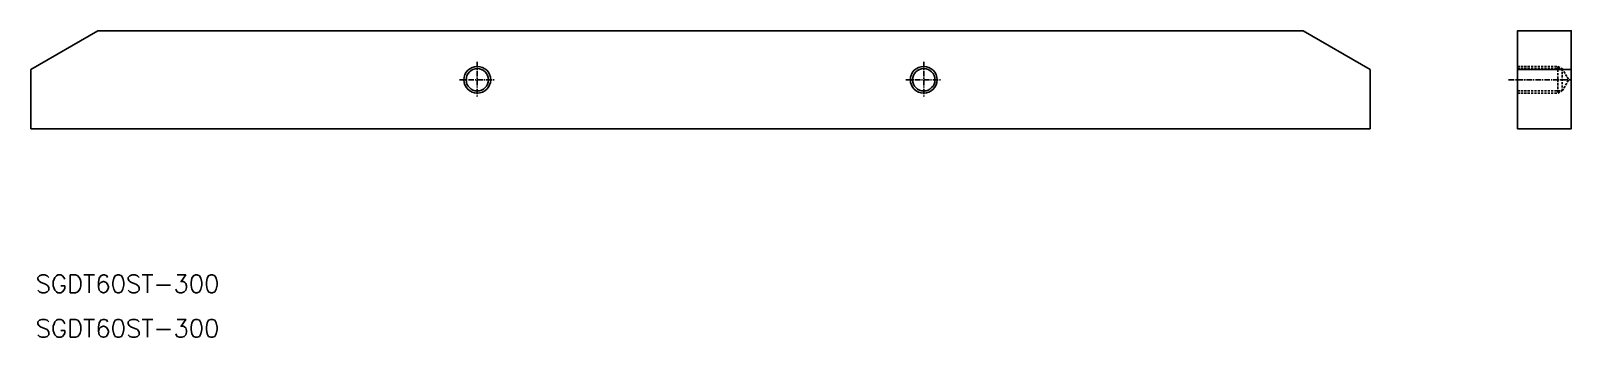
# Model space of a CAD drawing. Extents: x 0 to 345, y 0 to 69.
import ezdxf

# ---------------------------------------------------------------- set-up
doc = ezdxf.new("R2010")
doc.units = 0
doc.linetypes.add('CENTER', pattern=[2, 1.25, -0.25, 0.25, -0.25])
doc.linetypes.add('DASHED', pattern=[0.75, 0.5, -0.25])
doc.layers.get('0').update_dxf_attribs({"linetype": 'CONTINUOUS'})
doc.layers.add('CENTER', color=1, linetype='CENTER')
doc.styles.get("Standard").update_dxf_attribs({"font": 'txt', "bigfont": 'BIGFONT'})

msp = doc.modelspace()

# ---------------------------------------------------------------- linework, layer by layer
at = {"color": 7, "linetype": 'CONTINUOUS'}
for p, q in [((0, 60.12), (15, 68.78)), ((15, 68.78), (150, 68.78)), ((285, 68.78), (150, 68.78)), ((300, 60.12), (285, 68.78)), ((0, 46.78), (0, 60.12)), ((300, 46.78), (300, 60.12)), ((333.01, 60.12), (345.01, 60.12)), ((0, 46.78), (150, 46.78)), ((300, 46.78), (150, 46.78))]:
    msp.add_line(p, q, dxfattribs=at)
at = {"color": 3, "linetype": 'DASHED'}
for p, q in [((333.01, 60.78), (342.01, 60.78)), ((333.01, 60.28), (343.01, 60.28)), ((342.01, 60.78), (342.01, 54.78)), ((342.01, 60.78), (342.88, 60.28)), ((343.01, 60.28), (343.01, 55.28)), ((343.01, 60.28), (344.45, 57.78)), ((333.01, 55.28), (343.01, 55.28)), ((342.01, 54.78), (342.88, 55.28)), ((343.01, 55.28), (344.45, 57.78)), ((333.01, 54.78), (342.01, 54.78))]:
    msp.add_line(p, q, dxfattribs=at)
at = {"color": 7, "linetype": 'CONTINUOUS'}
msp.add_lwpolyline([(333.01, 46.78), (345.01, 46.78), (345.01, 68.78), (333.01, 68.78)], close=True, dxfattribs=at)
at = {"color": 3, "linetype": 'CONTINUOUS'}
for centre in [(100, 57.78), (200, 57.78)]:
    msp.add_circle(centre, 3, dxfattribs=at)
at = {"color": 7, "linetype": 'CONTINUOUS'}
for centre in [(100, 57.78), (200, 57.78)]:
    msp.add_circle(centre, 2.5, dxfattribs=at)
at = {"layer": 'CENTER', "color": 1, "linetype": 'CENTER'}
for p, q in [((100, 61.78), (100, 53.78)), ((200, 61.78), (200, 53.78)), ((96, 57.78), (104, 57.78)), ((196, 57.78), (204, 57.78)), ((331, 57.78), (344.76, 57.78))]:
    msp.add_line(p, q, dxfattribs=at)

# ---------------------------------------------------------------- texts
at = {"color": 7, "linetype": 'CONTINUOUS'}
for p in [(1.09, 10), (1.09, 0)]:
    msp.add_text('SGDT60ST-300', height=4, dxfattribs=at).set_placement(p)

doc.saveas('drawing.dxf')
